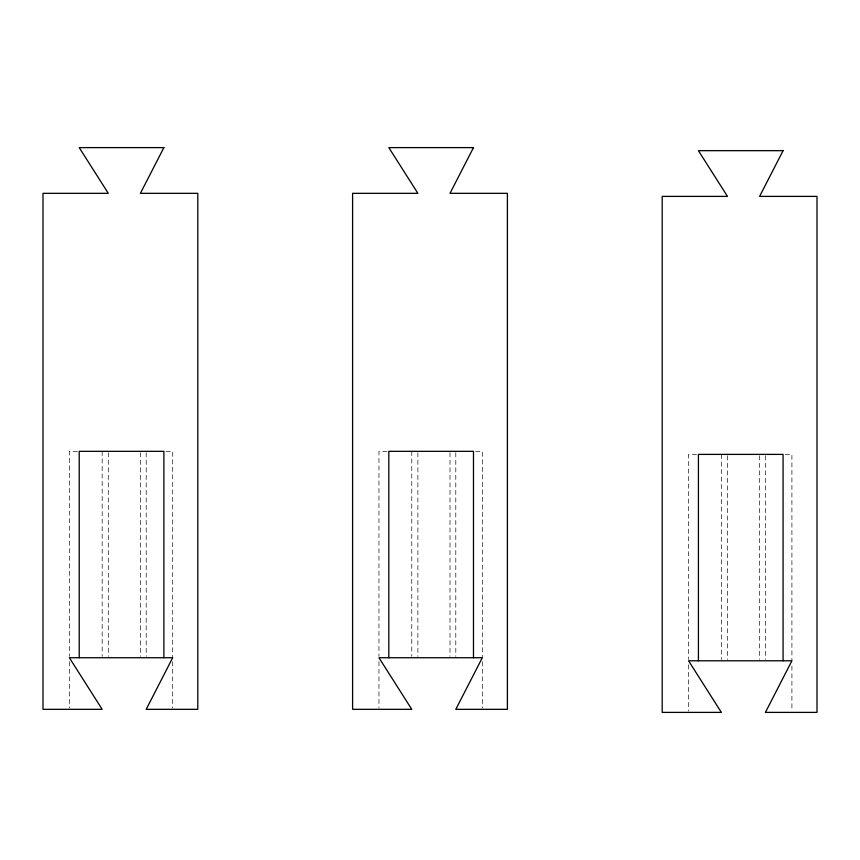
<?xml version="1.0" encoding="UTF-8"?>
<svg xmlns="http://www.w3.org/2000/svg" width="860" height="860" viewBox="0 0 860 860"><rect width="100%" height="100%" fill="white"/><g stroke="black" fill="none" stroke-linecap="round" stroke-linejoin="round"><path stroke-width="0.64" stroke-dasharray="4.3 3.22" d="M77.411 451.328L69.359 451.328L69.359 656.384M166.001 451.328L172.709 451.328L172.709 657.728M387.011 451.328L378.959 451.328L378.959 656.384M475.601 451.328L482.31 451.328L482.31 657.728M696.611 454.392L688.559 454.392L688.559 659.448M785.201 454.392L791.909 454.392L791.909 660.792M791.909 666.081L791.909 711.07M765.4 455.725L765.4 659.448M759.595 455.725L759.595 659.448M727.485 455.725L727.485 659.448M721.368 454.392L721.368 659.448M688.559 664.758L688.559 711.07M482.31 661.695L482.31 708.006M455.8 452.672L455.8 656.384M449.995 452.672L449.995 656.384M417.885 452.672L417.885 656.384M411.768 451.328L411.768 656.384M378.959 661.695L378.959 708.006M172.709 661.695L172.709 708.006M146.2 452.672L146.2 656.384M140.395 452.672L140.395 656.384M108.285 452.672L108.285 656.384M102.168 451.328L102.168 656.384M69.359 661.695L69.359 708.006"/><path stroke-width="1.29" d="M783.084 660.792L783.084 454.392L698.417 454.392L698.417 660.792M473.484 657.728L473.484 451.328L388.817 451.328L388.817 657.728M163.884 657.728L163.884 451.328L79.217 451.328L79.217 657.728M163.884 147.608L140.395 193.328L197.8 193.328L197.8 709.328L146.2 709.328L172.709 657.728L69.359 657.728L102.168 709.328L43 709.328L43 193.328L108.285 193.328L79.217 147.608L163.884 147.608M473.484 147.608L449.995 193.328L507.4 193.328L507.4 709.328L455.8 709.328L482.31 657.728L378.959 657.728L411.768 709.328L352.6 709.328L352.6 193.328L417.885 193.328L388.817 147.608L473.484 147.608M783.084 150.672L759.595 196.392L817 196.392L817 712.392L765.4 712.392L791.909 660.792L688.559 660.792L721.368 712.392L662.2 712.392L662.2 196.392L727.485 196.392L698.417 150.672L783.084 150.672"/></g></svg>
